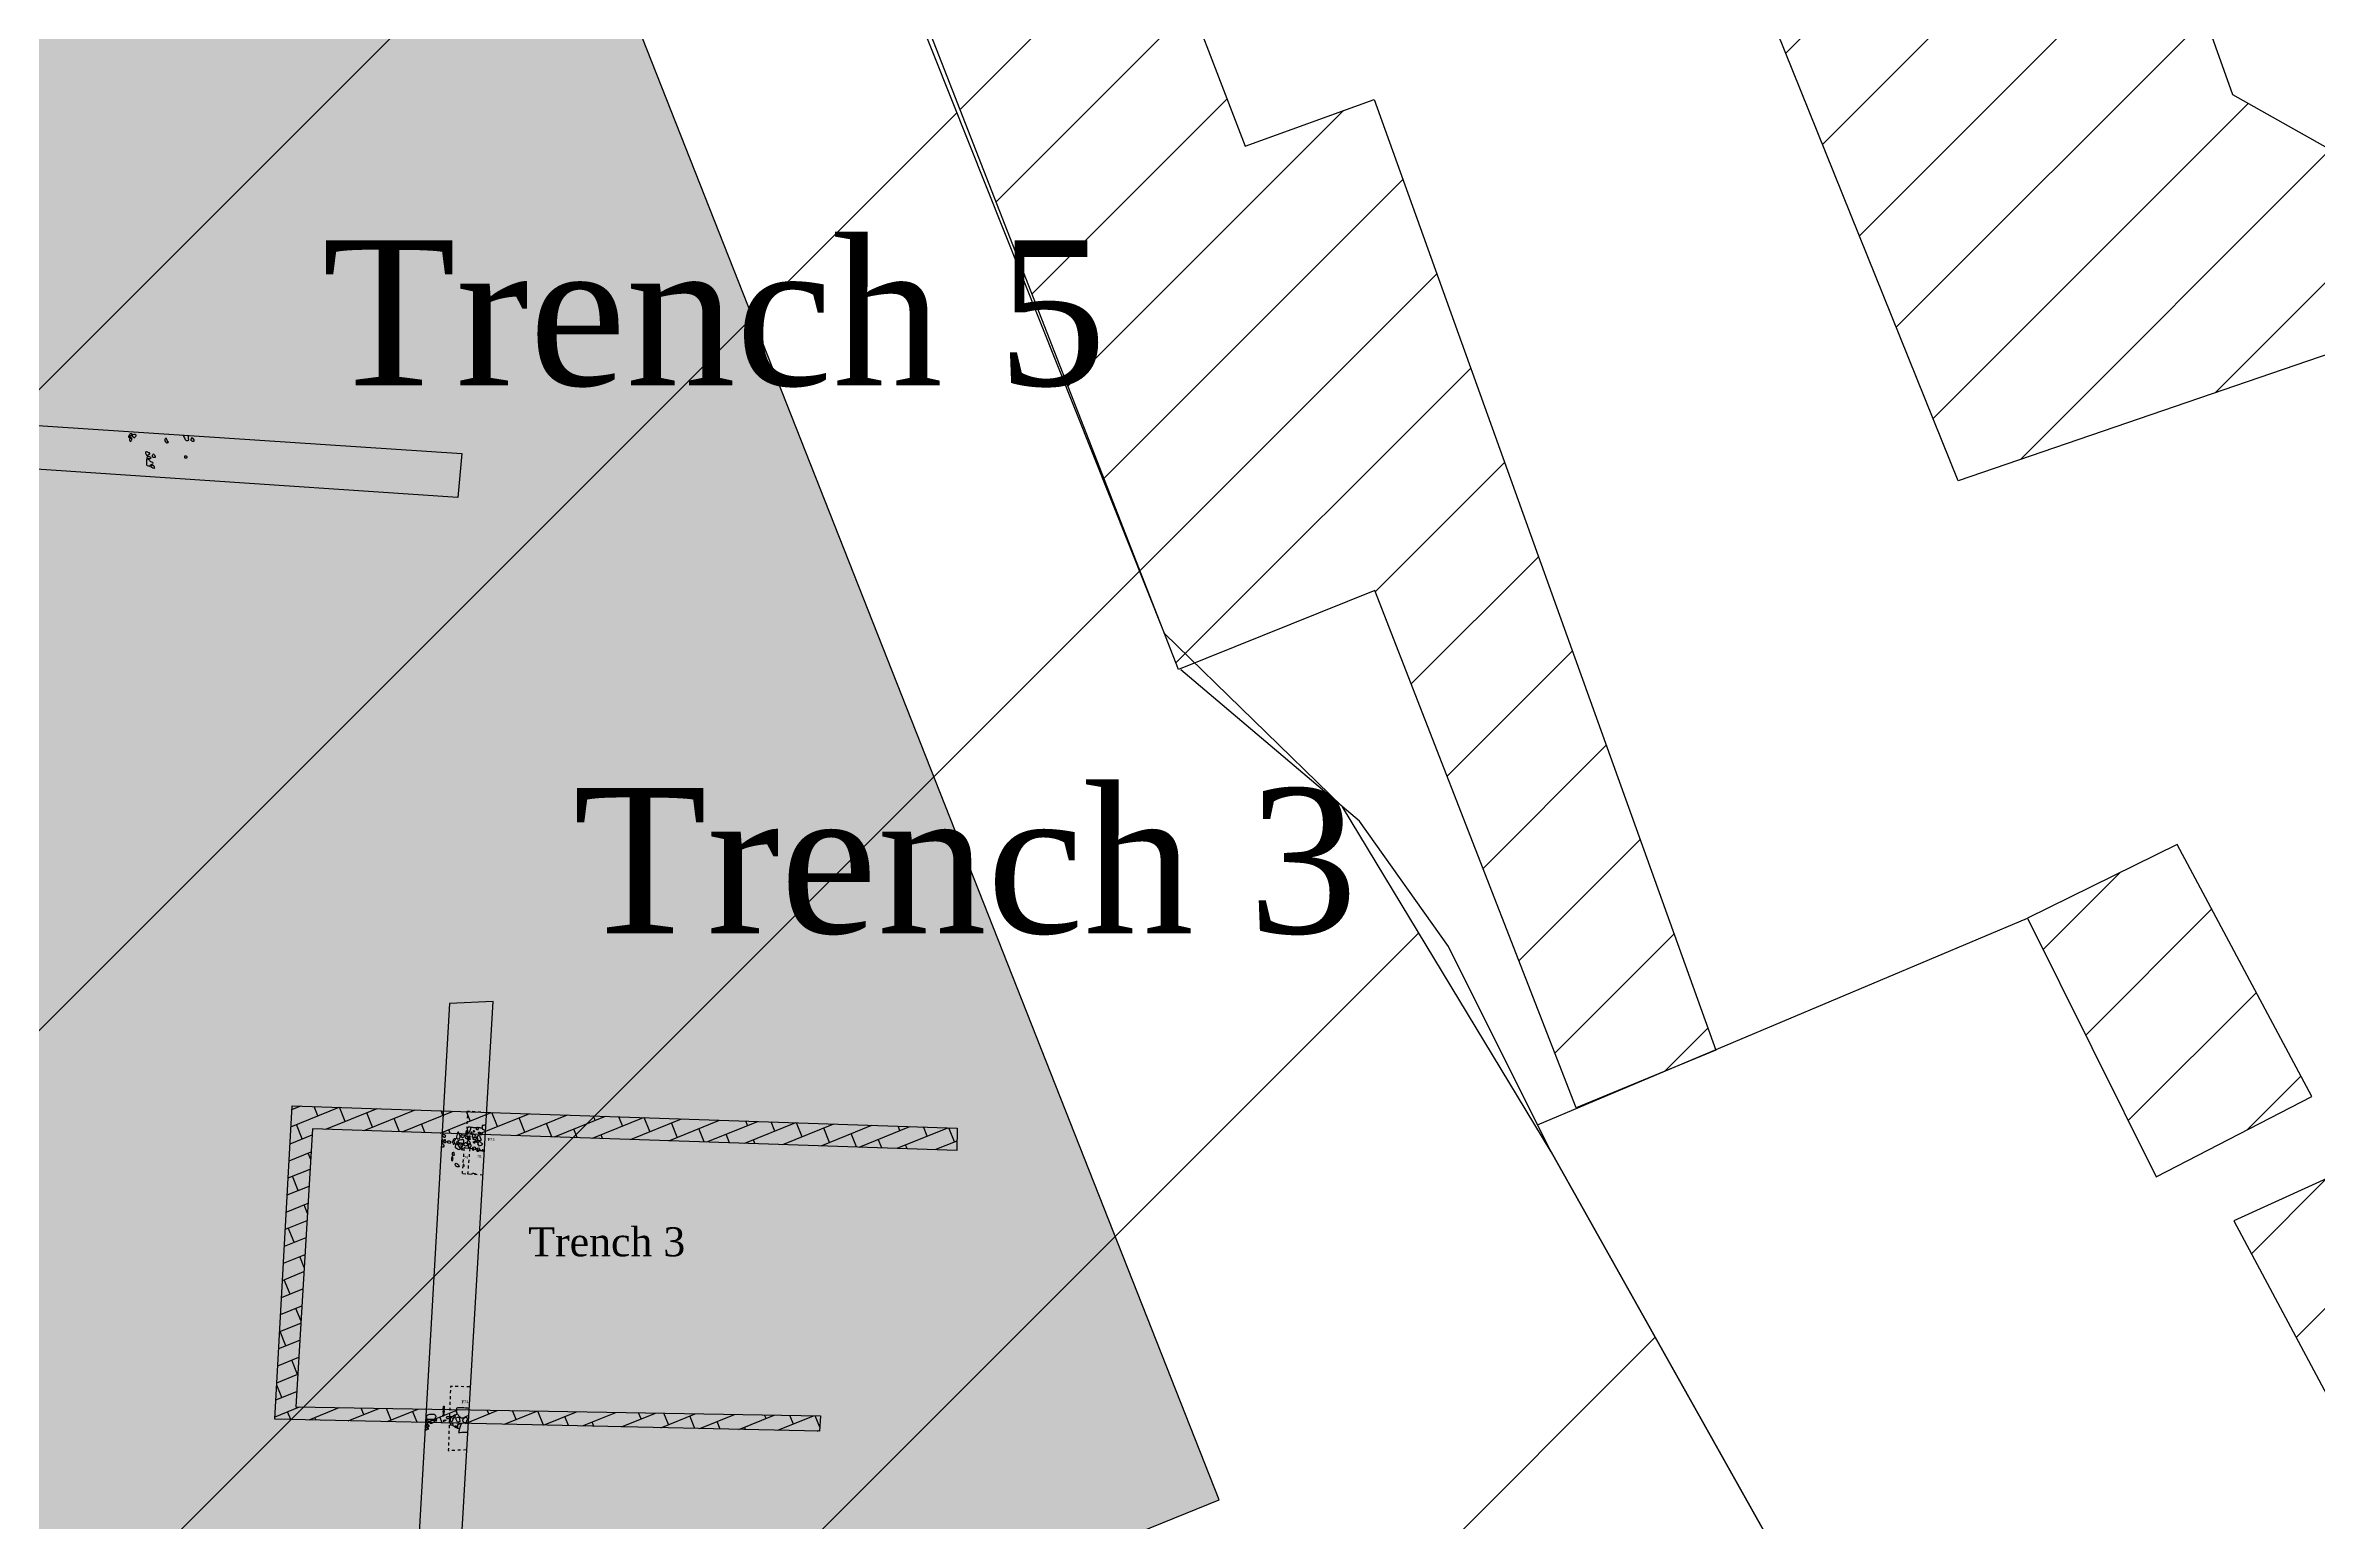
# Model space of a CAD drawing. Header units: feet. Extents: x 442639 to 445151, y 513727 to 516000.
# Drawn here: x 443628 to 443706.3, y 515028.6 to 515079.5 of the extents above; entities that cross this region are included whole.
import ezdxf

# ---------------------------------------------------------------- set-up
doc = ezdxf.new("R2010")
doc.units = ezdxf.units.FT
doc.header["$MEASUREMENT"] = 0
doc.linetypes.add('DASHDOT', pattern=[1, 0.5, -0.25, 0, -0.25])
doc.linetypes.add('DASHED', pattern=[0.75, 0.5, -0.25])
doc.layers.get('0').update_dxf_attribs({"linetype": 'CONTINUOUS'})
for name, color, linetype in [('AI', 14, 'CONTINUOUS'), ('BUILDING', 7, 'CONTINUOUS'), ('FEATURES', 7, 'CONTINUOUS'), ('FIELDBOUNDARY', 82, 'CONTINUOUS'), ('FW_AREA97', 8, 'CONTINUOUS'), ('GEOAREA', 4, 'CONTINUOUS'), ('HEADINGS1', 7, 'CONTINUOUS'), ('TEXT', 7, 'CONTINUOUS'), ('TRENCH', 1, 'CONTINUOUS')]:
    doc.layers.add(name, color=color, linetype=linetype)
doc.styles.get("Standard").update_dxf_attribs({"font": 'times.ttf', "height": 2})

# ---------------------------------------------------------------- blocks, each defined once
blk = doc.blocks.new('*X2')
at = {"color": 0}
for p, q in [((234.446, -37.871), (234.783, -37.871)), ((235.2, -38.405), (235.2, -38.057)), ((233.945, -38.938), (234.769, -38.938)), ((234.196, -38.405), (235.983, -38.405)), ((234.4, -38.938), (234.4, -38.405)), ((235.282, -38.938), (237.182, -38.938)), ((236, -38.938), (236, -38.413)), ((236.8, -39.472), (236.8, -38.938)), ((233.694, -39.472), (234.515, -39.472)), ((234.4, -39.713), (234.4, -39.472)), ((236.482, -39.472), (238.382, -39.472)), ((237.6, -39.969), (237.6, -39.472)), ((239.2, -40.005), (239.2, -39.836)), ((233.192, -40.538), (234.007, -40.538)), ((233.443, -40.005), (234.261, -40.005)), ((233.6, -40.538), (233.6, -40.005)), ((237.682, -40.005), (239.581, -40.005)), ((238.4, -40.324), (238.4, -40.005)), ((238.882, -40.538), (240.78, -40.538)), ((239.2, -40.68), (239.2, -40.538)), ((240, -40.538), (240, -40.191)), ((240.8, -41.072), (240.8, -40.547)), ((232.941, -41.072), (233.753, -41.072)), ((233.6, -41.392), (233.6, -41.072)), ((240.083, -41.072), (241.98, -41.072)), ((241.6, -41.605), (241.6, -41.072)), ((232.44, -42.139), (233.244, -42.139)), ((232.691, -41.605), (233.498, -41.605)), ((232.8, -42.139), (232.8, -41.605)), ((241.283, -41.605), (243.179, -41.605)), ((242.4, -42.102), (242.4, -41.605)), ((242.483, -42.139), (244.379, -42.139)), ((243.2, -42.457), (243.2, -42.139)), ((244, -42.139), (244, -41.97)), ((232.189, -42.672), (232.99, -42.672)), ((232.8, -43.071), (232.8, -42.672)), ((243.684, -42.672), (245.578, -42.672)), ((244, -42.813), (244, -42.672)), ((244.8, -42.672), (244.8, -42.326)), ((245.6, -43.205), (245.6, -42.682)), ((231.687, -43.739), (232.482, -43.739)), ((231.938, -43.205), (232.736, -43.205)), ((232, -43.739), (232, -43.205)), ((244.884, -43.205), (246.778, -43.205)), ((246.084, -43.739), (247.977, -43.739)), ((246.4, -43.739), (246.4, -43.205)), ((247.2, -44.235), (247.2, -43.739)), ((231.436, -44.272), (232.227, -44.272)), ((232, -44.749), (232, -44.272)), ((247.284, -44.272), (249.177, -44.272)), ((248, -44.59), (248, -44.272)), ((248.8, -44.272), (248.8, -44.105)), ((249.6, -44.806), (249.6, -44.46)), ((230.935, -45.339), (231.719, -45.339)), ((231.186, -44.806), (231.973, -44.806)), ((231.2, -45.339), (231.2, -44.806)), ((248.485, -44.806), (250.376, -44.806)), ((248.8, -44.946), (248.8, -44.806)), ((249.685, -45.339), (251.576, -45.339)), ((250.4, -45.339), (250.4, -44.816)), ((251.2, -45.872), (251.2, -45.339)), ((230.684, -45.872), (231.465, -45.872)), ((231.2, -46.406), (231.2, -45.872)), ((250.885, -45.872), (252.775, -45.872)), ((252, -46.368), (252, -45.872)), ((230.182, -46.939), (230.956, -46.939)), ((230.4, -46.939), (230.4, -46.476)), ((230.433, -46.406), (231.21, -46.406)), ((252.085, -46.406), (253.975, -46.406)), ((252.8, -46.723), (252.8, -46.406)), ((253.286, -46.939), (255.174, -46.939)), ((253.6, -46.406), (253.6, -46.239)), ((253.6, -47.079), (253.6, -46.939)), ((254.4, -46.939), (254.4, -46.595)), ((255.2, -47.473), (255.2, -46.951)), ((229.931, -47.473), (230.845, -47.473)), ((230.4, -47.756), (230.4, -47.473)), ((254.486, -47.473), (255.295, -47.473)), ((230.981, -48.006), (232.1, -48.006)), ((231.2, -48.101), (231.2, -48.006)), ((232, -48.006), (232, -47.964)), ((232.218, -48.539), (233.354, -48.539)), ((232.8, -48.539), (232.8, -48.304)), ((233.455, -49.073), (234.609, -49.073)), ((233.6, -49.073), (233.6, -48.644)), ((234.4, -49.48), (234.4, -49.073)), ((234.692, -49.606), (235.864, -49.606)), ((235.2, -49.825), (235.2, -49.606)), ((235.929, -50.14), (237.118, -50.14)), ((236, -50.17), (236, -50.14)), ((236.8, -50.14), (236.8, -50.004)), ((237.167, -50.673), (238.373, -50.673)), ((237.6, -50.673), (237.6, -50.344)), ((238.4, -51.205), (238.4, -50.685)), ((238.404, -51.206), (239.627, -51.206)), ((239.2, -51.55), (239.2, -51.206)), ((240.8, -51.74), (240.8, -51.705)), ((239.641, -51.74), (240.882, -51.74)), ((240, -51.895), (240, -51.74)), ((240.878, -52.273), (242.136, -52.273)), ((241.6, -52.273), (241.6, -52.045)), ((242.4, -52.807), (242.4, -52.385)), ((242.115, -52.807), (243.391, -52.807)), ((243.2, -53.274), (243.2, -52.807)), ((243.352, -53.34), (244.645, -53.34)), ((244, -53.619), (244, -53.34)), ((244.59, -53.873), (245.9, -53.873)), ((244.8, -53.964), (244.8, -53.873)), ((245.6, -53.873), (245.6, -53.746)), ((245.827, -54.407), (247.154, -54.407)), ((246.4, -54.407), (246.4, -54.086)), ((247.2, -54.851), (247.2, -54.426)), ((247.064, -54.94), (247.155, -54.94))]:
    blk.add_line(p, q, dxfattribs=at)

msp = doc.modelspace()

# ---------------------------------------------------------------- hatches: boundary and pattern name
at = {"layer": 'BUILDING'}
h = msp.add_hatch(dxfattribs=at)
h.set_pattern_fill('ANSI31', color=256, scale=25, style=0)
h.paths.add_polyline_path([(443640.965, 515119.316), (443647.878, 515107.995), (443652.186, 515110.662), (443648.235, 515116.974), (443645.042, 515122.046)])
h.paths.add_polyline_path([(443717.398, 515071.123), (443724.902, 515074.068), (443716.203, 515096.944), (443712.047, 515095.163), (443712.848, 515092.907), (443715.788, 515084.605), (443715.775, 515082.61), (443714.972, 515081.816), (443716.639, 515077.215), (443715.535, 515076.324)])
h.paths.add_polyline_path([(443693.903, 515064.488), (443710.506, 515070.169), (443708.938, 515074.67), (443703.37, 515077.799), (443702.193, 515081.1), (443704.897, 515082.48), (443702.262, 515091.778), (443720.17, 515098.748), (443714.575, 515113.255), (443672.869, 515099.052), (443678.66, 515083.946), (443685.357, 515085.699)])
h.paths.add_polyline_path([(443706.224, 515118.593), (443704.167, 515124.199), (443670.256, 515111.743), (443672.47, 515106.508)])
h.paths.add_polyline_path([(443732.13, 515127.413), (443734.179, 515120.114), (443761.273, 515127.824), (443759.025, 515135.124)])
h.paths.add_polyline_path([(443696.301, 515049.403), (443700.735, 515040.493), (443706.094, 515043.253), (443701.456, 515051.95)])
h.paths.add_polyline_path([(443703.412, 515038.977), (443708.054, 515030.274), (443708.646, 515029.165), (443717.455, 515033.4), (443714.8, 515039.604), (443709.573, 515036.586), (443707.523, 515040.848)])
h.paths.add_polyline_path([(443683.703, 515044.095), (443685.546, 515044.872), (443673.777, 515077.63), (443669.328, 515076.022), (443663.882, 515090.187), (443660.031, 515089.055), (443658.69, 515092.537), (443654.18, 515090.945), (443654.155, 515090.989), (443667.027, 515057.978), (443673.796, 515060.707), (443680.738, 515042.87)])
at = {"layer": 'FW_AREA97', "ltscale": 100}
h = msp.add_hatch(dxfattribs=at)
h.set_pattern_fill('ANSI31', color=8, scale=125, style=0)
h.paths.add_polyline_path([(443587.976, 515216.422), (443587.008, 515217.521), (443572.596, 515207.835), (443554.939, 515197.486), (443537.909, 515187.539), (443512.937, 515172.36), (443493.964, 515160.977), (443460.41, 515139.802), (443431.975, 515122.345), (443414.896, 515111.466), (443405.384, 515106.045), (443399.1, 515103.478), (443393.603, 515101.232), (443388.405, 515100.389), (443382.732, 515099.191), (443382.074, 515096.91), (443382.397, 515095.15), (443383.543, 515088.919), (443383.564, 515083.883), (443382.192, 515078.123), (443381.034, 515073.431), (443384.221, 515057.626), (443318.708, 515029.564), (443254.002, 515002.669), (443234.433, 514993.639), (443208.082, 514982), (443180.76, 514970.831), (443151.714, 514959.132), (443125.983, 514948.738), (443135.654, 514903.446), (443139.613, 514884.672), (443178.623, 514701.908), (443209.061, 514703.713), (443226.823, 514704.523), (443230.584, 514708.161), (443242.217, 514710.213), (443252.61, 514710.952), (443261.806, 514711.15), (443272.893, 514709.467), (443279.945, 514710.574), (443284.828, 514712.057), (443293.882, 514712.385), (443306.489, 514711.397), (443312.899, 514711.584), (443321.46, 514712.019), (443331.486, 514712.646), (443343.241, 514714.157), (443419.665, 514722.594), (443437.929, 514724.52), (443451.344, 514726.381), (443463.086, 514728.088), (443474.139, 514729.712), (443483.152, 514730.814), (443493.31, 514731.457), (443499.823, 514717.34), (443505.96, 514717.727), (443516.897, 514718.8), (443528.375, 514721.107), (443537.759, 514722.358), (443555.617, 514723.33), (443565.188, 514722.572), (443571.898, 514721.985), (443575.656, 514722.203), (443577.304, 514722.298), (443621.209, 514712.311), (443656.081, 514706.29), (443682.603, 514701.884), (443707.118, 514697.606), (443718.23, 514696.192), (443714.653, 514598.287), (443713.04, 514556.317), (443712.419, 514504.673), (443712.312, 514456.317), (443712.227, 514418.293), (443716.388, 514403.701), (443727.177, 514401.071), (443733.588, 514379.739), (443741.521, 514358.019), (443744.908, 514351.825), (443767.696, 514356.857), (443784.606, 514360.77), (443804.504, 514365.451), (443826.874, 514370.795), (443845.143, 514375.041), (443861.878, 514378.9), (443915.081, 514200), (443906.52, 514038.617), (443920.995, 514037.304), (443931.512, 514036.691), (443947.55, 514036.813), (443967.072, 514036.932), (443981.751, 514037.935), (444001.138, 514037.546), (444024.018, 514034.044), (444038.941, 514033.828), (444056.89, 514033.622), (444074.802, 514033.059), (444089.091, 514031.854), (444101.609, 514031.789), (444113.954, 514032.79), (444123.013, 514034.107), (444123.494, 514029.367), (444179.611, 514028.124), (444375.796, 514023.777), (444377.951, 514033.209), (444378.25, 514062.755), (444378.087, 514070.071), (444377.953, 514077.668), (444378.361, 514088.652), (444378.861, 514096.498), (444379.901, 514103.877), (444382.107, 514122.088), (444382.784, 514132.456), (444385.055, 514147.012), (444387.527, 514164.561), (444389.714, 514186.923), (444391.965, 514209.43), (444393.185, 514220.453), (444393.626, 514228.981), (444395.344, 514261.938), (444396.717, 514283.83), (444397.381, 514301.942), (444396.774, 514312.786), (444397.089, 514320.184), (444397.475, 514332.254), (444395.478, 514362.221), (444394.144, 514387.128), (444391.229, 514408.389), (444396.915, 514413.69), (444401.219, 514435.021), (444402.766, 514457.906), (444405.466, 514495.243), (444410.112, 514529.546), (444417.166, 514561.61), (444433.174, 514600.373), (444445.84, 514629.849), (444455.106, 514659.044), (444464.293, 514692.274), (444472.216, 514718.602), (444475.441, 514733.881), (444488.391, 514761.65), (444498.755, 514784.171), (444527.77, 514804.406), (444584.336, 514844.969), (444588.423, 514851.988), (444592.663, 514859.269), (444594.769, 514862.503), (444596.977, 514866.392), (444598.721, 514870.607), (444611.206, 514897.781), (444621.234, 514922.335), (444629.071, 514942.418), (444635.483, 514956.791), (444636.385, 514966.775), (444638.564, 514973.326), (444644.322, 514984.918), (444649.1, 514996.077), (444581.108, 515024.078), (444596.393, 515068.324), (444336.753, 515100), (444319.507, 515100.56), (444303.713, 515101.475), (444281.566, 515103.673), (444245.735, 515107.228), (444205.939, 515110.682), (444194.374, 515112.263), (444162.318, 515117.023), (444139.128, 515119.15), (444119.952, 515119.969), (444093.765, 515121.632), (444085.455, 515122.109), (444057.939, 515138.013), (444004.897, 515142.766), (444002.009, 515131.644), (444000, 515122.425), (443999.067, 515110.465), (443998.885, 515097.84), (443997.843, 515086.907), (443992.669, 515065.269), (443985.83, 515030.168), (443974.504, 514977.22), (443969.906, 514974.092), (443965.16, 514973.735), (443962.387, 514975.357), (443950.053, 514978.687), (443943.973, 514976.446), (443795.152, 514953.041), (443786.899, 514952.359), (443728.658, 514937.257), (443713.615, 514985.752), (443699.924, 514992.359), (443696.242, 515002.999), (443692.278, 515017.761), (443687.475, 515027.814), (443679.879, 515041.356), (443672.688, 515053.239), (443666.544, 515059.216), (443649.375, 515102.318), (443639.181, 515121.193), (443626.884, 515153.736), (443593.807, 515207.041)])
at = {"layer": 'GEOAREA', "ltscale": 100}
h = msp.add_hatch(color=256, dxfattribs=at)
h.paths.add_polyline_path([(443360, 514713.431), (443420, 514713.431), (443420, 514513.431), (443360, 514513.431)])
h.paths.add_polyline_path([(443161.3, 514956.171), (443259.237, 514712.967), (443265.024, 514715.528), (443265.355, 514714.687), (443282.203, 514714.855), (443293.914, 514714.206), (443300.25, 514713.294), (443301.92, 514714.039), (443221.12, 514915.562), (443333.235, 514960.739), (443427.48, 514725.701), (443429.235, 514726.393), (443429.597, 514725.694), (443440.808, 514730.091), (443442.157, 514728.53), (443447.236, 514730.424), (443448.237, 514728.596), (443453.829, 514728.858), (443486.116, 514741.69), (443389.252, 514983.375), (443400.106, 514987.696), (443388.716, 515022.127), (443384.684, 515039.803), (443386.193, 515044.842), (443385.554, 515046.683)])
h.paths.add_polyline_path([(443475.554, 514974.961), (443494.039, 514982.203), (443528.273, 514895.272), (443598.675, 514934.877), (443568.374, 515011.261), (443605.436, 515025.952), (443633.219, 514955.519), (443668.453, 514975.098), (443649.945, 515021.852), (443668.436, 515029.354), (443616.214, 515161.697), (443614.21, 515161.114), (443596.593, 515194.878), (443509.505, 515160.604), (443523.975, 515123.285), (443505.549, 515116.001), (443512.86, 515097.393), (443383.099, 515046.255), (443405.13, 514990.403), (443460.79, 515012.209)])
h.paths.add_polyline_path([(443790.652, 515270.828), (443603.972, 515197.597), (443614.29, 515171.164), (443628.267, 515143.04), (443775.083, 515200.378), (443868.78, 514960.66), (443876.506, 514963.635), (443877.714, 514961.959), (443906.757, 514973.289)])
h.paths.add_polyline_path([(443689.638, 514984.394), (443668.531, 514973.806), (443650.779, 514962.249), (443637.27, 514954.507), (443740.908, 514697.977), (443746.029, 514696.624), (443750.91, 514696.614), (443761.746, 514694.836), (443779.888, 514693.638), (443790.716, 514690.545), (443806.2, 514690.188), (443808.447, 514691.115)])
h.paths.add_polyline_path([(443584.518, 514924.294), (443566.738, 514914.939), (443551.462, 514904.702), (443532.463, 514893.523), (443602.452, 514721.254), (443620.617, 514717.014), (443626.38, 514714.975), (443645.648, 514712.103), (443666.275, 514707.459), (443671.591, 514709.515)])
at = {"layer": 'TRENCH', "ltscale": 100}
h = msp.add_hatch(color=256, dxfattribs=at)
h.paths.add_polyline_path([(443444.348, 515139.572), (443443.373, 515141.012), (443407.547, 515121.493), (443408.202, 515120.085)])
h.paths.add_polyline_path([(443483.252, 515162), (443484.901, 515162.649), (443466.734, 515198.214), (443465.416, 515197.545)])
h.paths.add_polyline_path([(443517.75, 515184.372), (443518.62, 515182.716), (443550.313, 515203.13), (443548.717, 515204.451)])
h.paths.add_polyline_path([(443679.504, 515139.262), (443681.179, 515139.75), (443643.747, 515232.77), (443642.153, 515232.133)], flags=17)
h.paths.add_polyline_path([(443560.104, 515195.095), (443558.689, 515195.42), (443539.705, 515085.728), (443541.124, 515085.449)])
h.paths.add_polyline_path([(443441.823, 515053.496), (443442.367, 515054.811), (443429.876, 515059.598), (443429.55, 515058.144)])
h.paths.add_polyline_path([(443454.402, 515012.917), (443453.081, 515013.418), (443457.193, 515024.46), (443458.551, 515023.946)])
h.paths.add_polyline_path([(443526.59, 515085.07), (443525.15, 515084.894), (443540.607, 514936.243), (443542.135, 514936.489)])
h.paths.add_polyline_path([(443457.832, 514965.49), (443457.319, 514966.917), (443420.536, 514952.894), (443421.036, 514951.477)])
h.paths.add_polyline_path([(443586.695, 515064.09), (443587.928, 515064.659), (443598.832, 515036.686), (443597.516, 515036.256)])
h.paths.add_polyline_path([(443642.329, 515065.428), (443642.185, 515063.906), (443602.508, 515066.574), (443602.619, 515068.047)], flags=17)
h.paths.add_polyline_path([(443629.648, 515090.047), (443628.268, 515090.169), (443629.104, 515100.325), (443630.546, 515100.227)], flags=17)
h.paths.add_polyline_path([(443641.901, 515046.461), (443640.78, 515027.021), (443642.257, 515026.956), (443643.407, 515046.529)], flags=17)
h.paths.add_polyline_path([(443613.368, 514921.596), (443614.818, 514922.262), (443652.746, 514829.498), (443651.105, 514829.188)])
h.paths.add_polyline_path([(443748.705, 514887.436), (443747.537, 514886.424), (443800.31, 514826.507), (443801.532, 514827.653)])
h.paths.add_polyline_path([(443778.329, 515074.969), (443776.546, 515074.414), (443773.702, 515090.476), (443775.699, 515091.08)], flags=17)
h.paths.add_polyline_path([(443871.281, 515019.199), (443870.522, 515017.464), (443849.048, 515029.417), (443850.465, 515031.68)], flags=17)
h.paths.add_polyline_path([(443847.133, 515072.648), (443845.192, 515072.037), (443842.709, 515082.193), (443845.17, 515082.528)], flags=17)
h.paths.add_polyline_path([(444045.314, 514982.301), (444049.127, 514979.066), (444045.892, 514975.254), (444042.079, 514978.488)])
h.paths.add_polyline_path([(444115.961, 514979.57), (444120.01, 514982.504), (444122.944, 514978.455), (444118.895, 514975.521)])
h.paths.add_polyline_path([(444190.813, 514982.443), (444195.114, 514984.993), (444197.664, 514980.692), (444193.363, 514978.142)])
h.paths.add_polyline_path([(444048.71, 515084.197), (444052.382, 515087.59), (444055.775, 515083.918), (444052.103, 515080.525)])
h.paths.add_polyline_path([(444124.079, 515073.634), (444128.312, 515076.296), (444130.974, 515072.064), (444126.742, 515069.401)])
h.paths.add_polyline_path([(444049.717, 515169.782), (444054.693, 515170.271), (444055.183, 515165.295), (444050.207, 515164.806)])
h.paths.add_polyline_path([(444115.388, 515183.688), (444119.415, 515186.651), (444122.379, 515182.624), (444118.352, 515179.661)])
h.paths.add_polyline_path([(444185.165, 515149.894), (444188.835, 515153.29), (444192.231, 515149.62), (444188.561, 515146.224)])
edge = h.paths.add_edge_path()
edge.add_line((443661.107, 515245.617), (443660.644, 515247.337))
edge.add_line((443660.644, 515247.337), (443648.085, 515241.695))
edge.add_line((443648.085, 515241.695), (443637.362, 515236.494))
edge.add_line((443637.362, 515236.494), (443624.812, 515229.893))
edge.add_line((443624.812, 515229.893), (443612.498, 515223.264))
edge.add_line((443612.498, 515223.264), (443598.3, 515215.38))
edge.add_line((443598.3, 515215.38), (443599.54, 515213.854))
edge.add_line((443599.54, 515213.854), (443610.28, 515220.162))
edge.add_line((443610.28, 515220.162), (443621.443, 515226.208))
edge.add_line((443621.443, 515226.208), (443632.096, 515231.881))
edge.add_line((443632.096, 515231.881), (443644.21, 515237.875))
edge.add_line((443644.21, 515237.875), (443661.107, 515245.617))
edge.add_line((443876.086, 514893.121), (443976.086, 514893.121))

# ---------------------------------------------------------------- linework, layer by layer
at = {"layer": 'AI', "color": 17}
msp.add_lwpolyline([(443578.688, 515126.035, 0.000001), (443578.899, 515127.366, 0.000001), (443579.049, 515128.318, 0.000039)], format="xyb", dxfattribs=at)
at = {"layer": 'AI', "color": 7}
msp.add_lwpolyline([(443654.65, 515031.718), (443635.881, 515032.137), (443636.474, 515042.942), (443659.399, 515042.169), (443659.391, 515041.402), (443637.179, 515042.145), (443636.603, 515032.557), (443654.692, 515032.244)], close=True, dxfattribs=at)
at = {"layer": 'BUILDING'}
for points in [[(443693.903, 515064.488), (443685.357, 515085.699), (443678.66, 515083.946), (443672.869, 515099.052), (443714.575, 515113.255), (443720.17, 515098.748), (443702.262, 515091.778), (443704.897, 515082.48), (443702.193, 515081.1), (443703.37, 515077.799), (443708.938, 515074.67), (443710.506, 515070.169)], [(443654.18, 515090.945), (443658.69, 515092.537), (443660.031, 515089.055), (443663.882, 515090.187), (443669.328, 515076.022), (443673.777, 515077.63), (443685.551, 515044.859), (443680.738, 515042.87), (443673.796, 515060.707), (443667.027, 515057.978), (443654.155, 515090.989)], [(443696.301, 515049.403), (443700.735, 515040.493), (443706.094, 515043.253), (443701.456, 515051.95)], [(443703.412, 515038.977), (443708.646, 515029.165), (443717.455, 515033.4), (443714.8, 515039.604), (443709.573, 515036.586), (443707.523, 515040.848)]]:
    msp.add_lwpolyline(points, close=True, dxfattribs=at)
at = {"layer": 'FEATURES'}
for points in [[(443630.849, 515066.048), (443630.84, 515066.03), (443630.835, 515066.013), (443630.836, 515065.993), (443630.851, 515065.985), (443630.872, 515065.982), (443630.885, 515065.967), (443630.896, 515065.963), (443630.905, 515065.967), (443630.906, 515065.982), (443630.899, 515065.991), (443630.885, 515066.01), (443630.871, 515066.029), (443630.864, 515066.04)], [(443630.945, 515065.976), (443630.916, 515065.945), (443630.894, 515065.938), (443630.874, 515065.927), (443630.867, 515065.919), (443630.872, 515065.889), (443630.881, 515065.866), (443630.891, 515065.852), (443630.9, 515065.845), (443630.921, 515065.852), (443630.931, 515065.867), (443630.94, 515065.881), (443630.947, 515065.9), (443630.945, 515065.924), (443630.948, 515065.937), (443630.948, 515065.948)], [(443630.902, 515066.015), (443630.888, 515066.027), (443630.876, 515066.047), (443630.872, 515066.059), (443630.882, 515066.08), (443630.895, 515066.102), (443630.907, 515066.112), (443630.921, 515066.12), (443630.935, 515066.114), (443630.951, 515066.107), (443630.954, 515066.095), (443630.951, 515066.083), (443630.938, 515066.06), (443630.932, 515066.056), (443630.912, 515066.032)], [(443631.026, 515065.958), (443631.018, 515065.972), (443630.993, 515065.995), (443630.971, 515066.017), (443630.966, 515066.047), (443630.977, 515066.065), (443630.999, 515066.081), (443631.024, 515066.091), (443631.053, 515066.093), (443631.076, 515066.081), (443631.085, 515066.067), (443631.09, 515066.06), (443631.091, 515066.047), (443631.086, 515066.027), (443631.076, 515066.012), (443631.069, 515065.998), (443631.056, 515065.981)], [(443631.428, 515065.482), (443631.421, 515065.457), (443631.421, 515065.437), (443631.433, 515065.412), (443631.445, 515065.389), (443631.459, 515065.374), (443631.473, 515065.362), (443631.477, 515065.358), (443631.564, 515065.41), (443631.569, 515065.429), (443631.552, 515065.446), (443631.528, 515065.454), (443631.495, 515065.473), (443631.458, 515065.478)], [(443631.687, 515065.4), (443631.671, 515065.384), (443631.654, 515065.362), (443631.651, 515065.355), (443631.654, 515065.325), (443631.664, 515065.316), (443631.685, 515065.299), (443631.699, 515065.299), (443631.744, 515065.296), (443631.761, 515065.304), (443631.763, 515065.314), (443631.755, 515065.341), (443631.739, 515065.359), (443631.72, 515065.379), (443631.718, 515065.386)], [(443632.135, 515065.955), (443632.113, 515065.942), (443632.103, 515065.931), (443632.091, 515065.904), (443632.086, 515065.882), (443632.088, 515065.861), (443632.104, 515065.833), (443632.119, 515065.812), (443632.142, 515065.797), (443632.162, 515065.794), (443632.182, 515065.8), (443632.2, 515065.805), (443632.208, 515065.814), (443632.189, 515065.845), (443632.172, 515065.871), (443632.152, 515065.906)], [(443633, 515065.967), (443633, 515065.956), (443632.995, 515065.944), (443632.99, 515065.915), (443632.988, 515065.909), (443632.987, 515065.889), (443632.997, 515065.874), (443633.018, 515065.864), (443633.038, 515065.853), (443633.061, 515065.848), (443633.08, 515065.849), (443633.101, 515065.858), (443633.102, 515065.879), (443633.096, 515065.897), (443633.088, 515065.912), (443633.065, 515065.945), (443633.047, 515065.952), (443633.029, 515065.959)], [(443631.451, 515065.232), (443631.452, 515065.201), (443631.457, 515065.18), (443631.459, 515065.151), (443631.457, 515065.124), (443631.456, 515065.112), (443631.452, 515065.078), (443631.449, 515065.034), (443631.452, 515065.032), (443631.476, 515065.018), (443631.522, 515065.001), (443631.542, 515064.991), (443631.557, 515064.988), (443631.58, 515065.01), (443631.595, 515065.03), (443631.631, 515065.051), (443631.654, 515065.058), (443631.674, 515065.069), (443631.685, 515065.096), (443631.667, 515065.119), (443631.638, 515065.127), (443631.605, 515065.144), (443631.584, 515065.161), (443631.562, 515065.185), (443631.543, 515065.203), (443631.518, 515065.218), (443631.494, 515065.226)], [(443631.478, 515065.32), (443631.479, 515065.305), (443631.479, 515065.305), (443631.471, 515065.28), (443631.47, 515065.258), (443631.478, 515065.25), (443631.504, 515065.254), (443631.537, 515065.259), (443631.56, 515065.255), (443631.582, 515065.255), (443631.606, 515065.262), (443631.614, 515065.273), (443631.602, 515065.289), (443631.586, 515065.296), (443631.561, 515065.308), (443631.529, 515065.314), (443631.514, 515065.318)], [(443631.71, 515064.91), (443631.669, 515064.924), (443631.641, 515064.94), (443631.612, 515064.958), (443631.609, 515064.971), (443631.623, 515065.001), (443631.645, 515065.017), (443631.671, 515065.024), (443631.692, 515065.013), (443631.708, 515064.991), (443631.713, 515064.975), (443631.719, 515064.956), (443631.724, 515064.94), (443631.726, 515064.925)], [(443632.763, 515065.331), (443632.769, 515065.3), (443632.769, 515065.283), (443632.773, 515065.279), (443632.818, 515065.271), (443632.834, 515065.271), (443632.849, 515065.279), (443632.855, 515065.304), (443632.854, 515065.311), (443632.845, 515065.323), (443632.829, 515065.331), (443632.811, 515065.331), (443632.794, 515065.33)], [(443641.654, 515041.905), (443641.671, 515041.896), (443641.677, 515041.876), (443641.691, 515041.863), (443641.705, 515041.855), (443641.753, 515041.861), (443641.765, 515041.876), (443641.763, 515041.896), (443641.758, 515041.914), (443641.749, 515041.921), (443641.724, 515041.935), (443641.695, 515041.943), (443641.674, 515041.932), (443641.662, 515041.918), (443641.661, 515041.917)], [(443642.212, 515042.024), (443642.196, 515042.028), (443642.176, 515042.012), (443642.164, 515041.955), (443642.149, 515041.914), (443642.145, 515041.865), (443642.144, 515041.839), (443642.15, 515041.813), (443642.158, 515041.803), (443642.184, 515041.8), (443642.202, 515041.801), (443642.237, 515041.808), (443642.245, 515041.811), (443642.265, 515041.866), (443642.267, 515041.892), (443642.27, 515041.913), (443642.246, 515041.951), (443642.24, 515041.964)], [(443642.28, 515041.911), (443642.312, 515041.936), (443642.34, 515041.934), (443642.415, 515041.926), (443642.432, 515041.923), (443642.438, 515041.919), (443642.435, 515041.904), (443642.429, 515041.9), (443642.415, 515041.887), (443642.409, 515041.876), (443642.399, 515041.86), (443642.346, 515041.835), (443642.301, 515041.865), (443642.29, 515041.886)], [(443642.483, 515042.083), (443642.475, 515042.057), (443642.466, 515042.023), (443642.462, 515041.954), (443642.464, 515041.948), (443642.472, 515041.94), (443642.511, 515041.944), (443642.511, 515041.953), (443642.519, 515041.984), (443642.509, 515042.029), (443642.506, 515042.058)], [(443642.536, 515041.902), (443642.515, 515041.87), (443642.515, 515041.839), (443642.512, 515041.814), (443642.493, 515041.794), (443642.484, 515041.797), (443642.466, 515041.81), (443642.468, 515041.857), (443642.474, 515041.89), (443642.474, 515041.895)], [(443642.561, 515042.211), (443642.541, 515042.188), (443642.514, 515042.164), (443642.521, 515042.049), (443642.527, 515042.024), (443642.557, 515042.017), (443642.602, 515042.057), (443642.615, 515042.083), (443642.63, 515042.138), (443642.629, 515042.172), (443642.623, 515042.185), (443642.61, 515042.194), (443642.607, 515042.197)], [(443642.61, 515041.888), (443642.589, 515041.895), (443642.577, 515041.896), (443642.561, 515041.878), (443642.556, 515041.844), (443642.57, 515041.834), (443642.58, 515041.829), (443642.608, 515041.848)], [(443642.656, 515042.036), (443642.649, 515042.017), (443642.634, 515042.004), (443642.622, 515041.982), (443642.633, 515041.964), (443642.645, 515041.958), (443642.656, 515041.959), (443642.662, 515041.963), (443642.679, 515041.977), (443642.681, 515041.985), (443642.681, 515042.008), (443642.679, 515042.015)], [(443642.788, 515041.93), (443642.771, 515041.943), (443642.755, 515041.953), (443642.736, 515041.961), (443642.725, 515041.961), (443642.693, 515041.932), (443642.678, 515041.895), (443642.677, 515041.873), (443642.694, 515041.861), (443642.731, 515041.852), (443642.744, 515041.853), (443642.767, 515041.864), (443642.779, 515041.872), (443642.799, 515041.889)], [(443642.832, 515041.834), (443642.804, 515041.865), (443642.779, 515041.849), (443642.744, 515041.833), (443642.711, 515041.819), (443642.701, 515041.812), (443642.698, 515041.799), (443642.713, 515041.793), (443642.739, 515041.786), (443642.76, 515041.781), (443642.772, 515041.78), (443642.803, 515041.778), (443642.814, 515041.783), (443642.819, 515041.793), (443642.833, 515041.817)], [(443642.736, 515042.089), (443642.751, 515042.084), (443642.759, 515042.058), (443642.753, 515042.025), (443642.748, 515042.024), (443642.734, 515042.026), (443642.717, 515042.048), (443642.723, 515042.064), (443642.725, 515042.072)], [(443642.85, 515042.194), (443642.873, 515042.204), (443642.885, 515042.199), (443642.885, 515042.137), (443642.881, 515042.116), (443642.864, 515042.094), (443642.828, 515042.117), (443642.832, 515042.151)], [(443642.991, 515041.755), (443642.947, 515041.732), (443642.898, 515041.731), (443642.88, 515041.762), (443642.877, 515041.773), (443642.874, 515041.798), (443642.865, 515041.858), (443642.867, 515041.881), (443642.869, 515041.899), (443642.873, 515041.902), (443642.889, 515041.911), (443642.911, 515041.916), (443642.922, 515041.912), (443642.931, 515041.905), (443642.941, 515041.882), (443642.966, 515041.815), (443642.974, 515041.8), (443642.978, 515041.784)], [(443642.901, 515042.028), (443642.93, 515042.024), (443642.97, 515042.014), (443643.009, 515042), (443643.027, 515041.977), (443643.017, 515041.938), (443642.997, 515041.936), (443642.965, 515041.94), (443642.946, 515041.945), (443642.919, 515041.959), (443642.905, 515041.979), (443642.902, 515042.002)], [(443641.738, 515041.769), (443641.714, 515041.749), (443641.705, 515041.716), (443641.699, 515041.7), (443641.69, 515041.68), (443641.701, 515041.676), (443641.722, 515041.676), (443641.762, 515041.678), (443641.769, 515041.682), (443641.782, 515041.704), (443641.764, 515041.727), (443641.759, 515041.737), (443641.757, 515041.763)], [(443641.848, 515041.735), (443641.883, 515041.734), (443641.914, 515041.723), (443641.93, 515041.703), (443641.931, 515041.662), (443641.918, 515041.643), (443641.879, 515041.648), (443641.846, 515041.656), (443641.83, 515041.668), (443641.826, 515041.676), (443641.827, 515041.704), (443641.839, 515041.728)], [(443641.986, 515041.037), (443642.016, 515041.053), (443642.019, 515041.07), (443642.02, 515041.1), (443642.017, 515041.122), (443642.013, 515041.156), (443642.007, 515041.173), (443641.996, 515041.187), (443641.983, 515041.171), (443641.976, 515041.154), (443641.968, 515041.118), (443641.968, 515041.091), (443641.968, 515041.06)], [(443642.066, 515041.24), (443642.064, 515041.266), (443642.06, 515041.292), (443642.057, 515041.311), (443642.051, 515041.327), (443642.024, 515041.324), (443642.002, 515041.317), (443641.988, 515041.311), (443641.986, 515041.243), (443642.013, 515041.228), (443642.024, 515041.227), (443642.039, 515041.231), (443642.052, 515041.246)], [(443642.065, 515041.711), (443642.059, 515041.713), (443642.002, 515041.715), (443641.987, 515041.699), (443642.01, 515041.664), (443642.027, 515041.614), (443642.037, 515041.612), (443642.081, 515041.651), (443642.083, 515041.665)], [(443642.109, 515041.809), (443642.093, 515041.765), (443642.058, 515041.734), (443642.049, 515041.736), (443642.041, 515041.763), (443642.061, 515041.807), (443642.068, 515041.814), (443642.083, 515041.814), (443642.097, 515041.813)], [(443642.122, 515041.624), (443642.102, 515041.589), (443642.095, 515041.538), (443642.094, 515041.515), (443642.136, 515041.48), (443642.172, 515041.458), (443642.191, 515041.446), (443642.24, 515041.431), (443642.246, 515041.439), (443642.263, 515041.458), (443642.266, 515041.474), (443642.26, 515041.504), (443642.218, 515041.558), (443642.166, 515041.606)], [(443642.149, 515041.7), (443642.141, 515041.668), (443642.149, 515041.656), (443642.212, 515041.61), (443642.226, 515041.602), (443642.231, 515041.605), (443642.243, 515041.637), (443642.224, 515041.659), (443642.207, 515041.67)], [(443642.226, 515041.741), (443642.238, 515041.756), (443642.256, 515041.767), (443642.256, 515041.767), (443642.297, 515041.776), (443642.323, 515041.778), (443642.351, 515041.782), (443642.364, 515041.777), (443642.379, 515041.736), (443642.381, 515041.707), (443642.369, 515041.64), (443642.321, 515041.642), (443642.296, 515041.645), (443642.266, 515041.649), (443642.246, 515041.655), (443642.231, 515041.663), (443642.215, 515041.679), (443642.198, 515041.698), (443642.194, 515041.714), (443642.196, 515041.738)], [(443642.334, 515041.5), (443642.283, 515041.481), (443642.278, 515041.466), (443642.287, 515041.454), (443642.303, 515041.441), (443642.312, 515041.428), (443642.322, 515041.42), (443642.336, 515041.417), (443642.36, 515041.429), (443642.345, 515041.464), (443642.336, 515041.484)], [(443642.312, 515041.628), (443642.34, 515041.621), (443642.347, 515041.607), (443642.352, 515041.577), (443642.351, 515041.563), (443642.341, 515041.536), (443642.315, 515041.521), (443642.301, 515041.539), (443642.306, 515041.611), (443642.31, 515041.619)], [(443642.536, 515041.594), (443642.517, 515041.618), (443642.498, 515041.634), (443642.469, 515041.659), (443642.454, 515041.663), (443642.42, 515041.638), (443642.409, 515041.627), (443642.392, 515041.618), (443642.382, 515041.601), (443642.393, 515041.587), (443642.4, 515041.576), (443642.421, 515041.565), (443642.45, 515041.559), (443642.466, 515041.56), (443642.491, 515041.564), (443642.51, 515041.57), (443642.525, 515041.575)], [(443642.625, 515041.657), (443642.607, 515041.674), (443642.597, 515041.693), (443642.59, 515041.703), (443642.576, 515041.724), (443642.56, 515041.735), (443642.546, 515041.745), (443642.524, 515041.722), (443642.513, 515041.702), (443642.512, 515041.691), (443642.515, 515041.673), (443642.523, 515041.646), (443642.542, 515041.628), (443642.569, 515041.632)], [(443642.518, 515041.814), (443642.542, 515041.812), (443642.57, 515041.808), (443642.605, 515041.798), (443642.621, 515041.786), (443642.564, 515041.766), (443642.546, 515041.769), (443642.525, 515041.794), (443642.515, 515041.806)], [(443642.605, 515041.631), (443642.619, 515041.614), (443642.64, 515041.596), (443642.636, 515041.534), (443642.622, 515041.521), (443642.602, 515041.505), (443642.585, 515041.504), (443642.566, 515041.508), (443642.544, 515041.548), (443642.584, 515041.616)], [(443642.762, 515041.711), (443642.774, 515041.696), (443642.777, 515041.676), (443642.774, 515041.658), (443642.756, 515041.646), (443642.739, 515041.647), (443642.711, 515041.692), (443642.73, 515041.699), (443642.739, 515041.701)], [(443642.728, 515041.514), (443642.763, 515041.519), (443642.783, 515041.514), (443642.786, 515041.486), (443642.796, 515041.459), (443642.801, 515041.427), (443642.797, 515041.427), (443642.773, 515041.424), (443642.749, 515041.428), (443642.717, 515041.467), (443642.714, 515041.483)], [(443642.783, 515041.722), (443642.795, 515041.747), (443642.818, 515041.737), (443642.838, 515041.71), (443642.846, 515041.686), (443642.808, 515041.673), (443642.789, 515041.705)], [(443642.851, 515041.419), (443642.866, 515041.416), (443642.884, 515041.4), (443642.909, 515041.392), (443642.915, 515041.384), (443642.886, 515041.366), (443642.858, 515041.364), (443642.842, 515041.402)], [(443642.845, 515041.476), (443642.881, 515041.479), (443642.91, 515041.484), (443642.92, 515041.48), (443642.939, 515041.453), (443642.948, 515041.425), (443642.949, 515041.389), (443642.929, 515041.385), (443642.905, 515041.403), (443642.885, 515041.412), (443642.867, 515041.419)], [(443642.954, 515041.71), (443642.973, 515041.68), (443642.994, 515041.661), (443643.018, 515041.644), (443643.033, 515041.628), (443643.026, 515041.591), (443642.987, 515041.566), (443642.935, 515041.548), (443642.877, 515041.624), (443642.887, 515041.651), (443642.891, 515041.666), (443642.905, 515041.695)], [(443643.068, 515041.376), (443643.064, 515041.39), (443643.055, 515041.409), (443643.043, 515041.415), (443643.024, 515041.422), (443643.024, 515041.387), (443643.068, 515041.369)], [(443642.125, 515040.957), (443642.15, 515040.946), (443642.174, 515040.929), (443642.191, 515040.921), (443642.21, 515040.905), (443642.228, 515040.849), (443642.22, 515040.832), (443642.168, 515040.835), (443642.139, 515040.85), (443642.101, 515040.886), (443642.09, 515040.924), (443642.103, 515040.951)], [(443641.683, 515032.344), (443641.699, 515032.351), (443641.725, 515032.383), (443641.722, 515032.407), (443641.719, 515032.428), (443641.711, 515032.44), (443641.7, 515032.453), (443641.687, 515032.454), (443641.683, 515032.442), (443641.678, 515032.426), (443641.673, 515032.401), (443641.672, 515032.385)], [(443641.713, 515032.477), (443641.693, 515032.482), (443641.685, 515032.495), (443641.686, 515032.507), (443641.687, 515032.532), (443641.688, 515032.556), (443641.689, 515032.568), (443641.701, 515032.584), (443641.714, 515032.584)], [(443641.102, 515031.803), (443641.11, 515031.794), (443641.117, 515031.781), (443641.117, 515031.773), (443641.104, 515031.757), (443641.087, 515031.754), (443641.075, 515031.742), (443641.062, 515031.743), (443641.064, 515031.776), (443641.072, 515031.787), (443641.085, 515031.791)], [(443641.166, 515031.967), (443641.15, 515031.972), (443641.13, 515031.969), (443641.108, 515031.941), (443641.094, 515031.905), (443641.084, 515031.873), (443641.088, 515031.865), (443641.1, 515031.86), (443641.117, 515031.859), (443641.138, 515031.875), (443641.155, 515031.89), (443641.16, 515031.91), (443641.165, 515031.935)], [(443641.164, 515032.09), (443641.136, 515032.104), (443641.099, 515032.097), (443641.098, 515032.089), (443641.093, 515032.069), (443641.096, 515032.044), (443641.104, 515032.036), (443641.12, 515032.023), (443641.148, 515032.021), (443641.162, 515032.041), (443641.163, 515032.062), (443641.163, 515032.074)], [(443641.105, 515032.228), (443641.127, 515032.264), (443641.152, 515032.279), (443641.185, 515032.298), (443641.218, 515032.305), (443641.255, 515032.303), (443641.308, 515032.301), (443641.337, 515032.304), (443641.374, 515032.302), (443641.402, 515032.288), (443641.421, 515032.263), (443641.424, 515032.242), (443641.431, 515032.209), (443641.378, 515032.134), (443641.337, 515032.124), (443641.3, 515032.121), (443641.251, 515032.123), (443641.206, 515032.125), (443641.149, 515032.124), (443641.133, 515032.133), (443641.122, 515032.154), (443641.114, 515032.166)], [(443641.18, 515031.807), (443641.176, 515031.824), (443641.16, 515031.824), (443641.143, 515031.821), (443641.134, 515031.797), (443641.15, 515031.784), (443641.166, 515031.783)], [(443641.168, 515031.914), (443641.16, 515031.91), (443641.163, 515031.89), (443641.171, 515031.881), (443641.191, 515031.876), (443641.196, 515031.892), (443641.193, 515031.913), (443641.184, 515031.913)], [(443641.356, 515032.098), (443641.372, 515032.085), (443641.388, 515032.068), (443641.374, 515032.04), (443641.357, 515032.028), (443641.32, 515032.006), (443641.299, 515031.994), (443641.274, 515031.987), (443641.249, 515031.988), (443641.225, 515032.006), (443641.223, 515032.035), (443641.236, 515032.05), (443641.265, 515032.078), (443641.286, 515032.085), (443641.303, 515032.088), (443641.319, 515032.096), (443641.332, 515032.095)], [(443641.428, 515032.148), (443641.411, 515032.132), (443641.398, 515032.117), (443641.397, 515032.088), (443641.409, 515032.088), (443641.397, 515032.088), (443641.429, 515032.074), (443641.441, 515032.074), (443641.458, 515032.081), (443641.441, 515032.074), (443641.459, 515032.106), (443641.455, 515032.118)], [(443641.685, 515032.225), (443641.669, 515032.234), (443641.67, 515032.25), (443641.675, 515032.27), (443641.68, 515032.286), (443641.689, 515032.31), (443641.69, 515032.327), (443641.702, 515032.326), (443641.702, 515032.314), (443641.701, 515032.298), (443641.692, 515032.274), (443641.687, 515032.253)], [(443641.741, 515032.099), (443641.708, 515032.093), (443641.683, 515032.077), (443641.682, 515032.069), (443641.707, 515032.068), (443641.728, 515032.075), (443641.741, 515032.091)], [(443641.778, 515032.106), (443641.766, 515032.098), (443641.765, 515032.09), (443641.777, 515032.085), (443641.79, 515032.101)], [(443641.908, 515032.213), (443641.86, 515032.213), (443641.839, 515032.211), (443641.805, 515032.219), (443641.785, 515032.197), (443641.824, 515032.16), (443641.877, 515032.152), (443641.893, 515032.163), (443641.898, 515032.182), (443641.898, 515032.184), (443641.907, 515032.201)], [(443641.932, 515031.941), (443641.964, 515031.936), (443641.981, 515031.934), (443641.989, 515031.936), (443642.024, 515031.949), (443642.029, 515031.951), (443642.03, 515031.965), (443642.019, 515031.979), (443641.968, 515032.002), (443641.938, 515032.004), (443641.924, 515031.995), (443641.92, 515031.962)], [(443641.938, 515032.187), (443641.962, 515032.187), (443641.996, 515032.183), (443642.01, 515032.174), (443642.015, 515032.119), (443641.994, 515032.069), (443641.977, 515032.04), (443641.934, 515032.059), (443641.937, 515032.135), (443641.939, 515032.159)], [(443642.094, 515032.271), (443642.075, 515032.277), (443642.021, 515032.243), (443642.026, 515032.229), (443642.038, 515032.217), (443642.049, 515032.187), (443642.053, 515032.181), (443642.059, 515032.174), (443642.062, 515032.174), (443642.071, 515032.176), (443642.083, 515032.196), (443642.096, 515032.222), (443642.1, 515032.233), (443642.103, 515032.251), (443642.1, 515032.262)], [(443642.135, 515031.864), (443642.141, 515031.897), (443642.083, 515031.895), (443642.114, 515031.85), (443642.115, 515031.851)], [(443642.115, 515032.144), (443642.126, 515032.172), (443642.133, 515032.179), (443642.19, 515032.207), (443642.228, 515032.201), (443642.252, 515032.051), (443642.236, 515032.043), (443642.213, 515032.034), (443642.175, 515032.035)], [(443642.51, 515032.183), (443642.478, 515032.192), (443642.462, 515032.196), (443642.435, 515032.188), (443642.401, 515032.17), (443642.38, 515032.148), (443642.364, 515032.121), (443642.348, 515032.105), (443642.348, 515032.08), (443642.378, 515032.036), (443642.404, 515032.02), (443642.416, 515032.014), (443642.444, 515032.016), (443642.462, 515032.018), (443642.477, 515032.035), (443642.494, 515032.057), (443642.502, 515032.076), (443642.514, 515032.108), (443642.517, 515032.124), (443642.516, 515032.146), (443642.51, 515032.166)]]:
    msp.add_lwpolyline(points, close=True, dxfattribs=at)
for points in [[(443632.718, 515066.054), (443632.741, 515066.005), (443632.764, 515065.968), (443632.776, 515065.933), (443632.786, 515065.908), (443632.805, 515065.885), (443632.829, 515065.875), (443632.856, 515065.873), (443632.883, 515065.877), (443632.903, 515065.884), (443632.909, 515065.899), (443632.907, 515065.936), (443632.907, 515065.956), (443632.905, 515065.977), (443632.905, 515065.994), (443632.899, 515066.01), (443632.895, 515066.026), (443632.892, 515066.036)], [(443642.843, 515042.176), (443642.812, 515042.176), (443642.78, 515042.174), (443642.759, 515042.176), (443642.725, 515042.178), (443642.697, 515042.185), (443642.623, 515042.185), (443642.623, 515042.185), (443642.623, 515042.185)], [(443643.028, 515042.167), (443642.989, 515042.167), (443642.974, 515042.172), (443642.952, 515042.178), (443642.929, 515042.178), (443642.908, 515042.177), (443642.885, 515042.177)], [(443643.144, 515042.268), (443643.11, 515042.271), (443643.077, 515042.263), (443643.047, 515042.26), (443643.026, 515042.253), (443643.021, 515042.236), (443643.02, 515042.195), (443643.026, 515042.165), (443643.037, 515042.135), (443643.046, 515042.129), (443643.063, 515042.12), (443643.074, 515042.115), (443643.094, 515042.111), (443643.105, 515042.111), (443643.124, 515042.114), (443643.134, 515042.118)], [(443641.616, 515041.659), (443641.642, 515041.649), (443641.675, 515041.632), (443641.693, 515041.607), (443641.702, 515041.564), (443641.699, 515041.546), (443641.678, 515041.517), (443641.657, 515041.513), (443641.631, 515041.51), (443641.603, 515041.51)], [(443641.619, 515041.677), (443641.632, 515041.677), (443641.643, 515041.678), (443641.674, 515041.703), (443641.681, 515041.723), (443641.684, 515041.735), (443641.688, 515041.754), (443641.673, 515041.76), (443641.656, 515041.768), (443641.637, 515041.778)], [(443642.679, 515041.453), (443642.588, 515041.472), (443642.552, 515041.468), (443642.463, 515041.477), (443642.427, 515041.486), (443642.397, 515041.491)], [(443642.71, 515041.492), (443642.697, 515041.496), (443642.692, 515041.487), (443642.688, 515041.46), (443642.682, 515041.433), (443642.693, 515041.42), (443642.719, 515041.413), (443642.735, 515041.416), (443642.742, 515041.441)], [(443642.948, 515041.399), (443642.968, 515041.396), (443642.983, 515041.393), (443642.994, 515041.392), (443643.009, 515041.388), (443643.024, 515041.387)], [(443642.364, 515040.934), (443642.385, 515040.923), (443642.394, 515040.881), (443642.396, 515040.865), (443642.386, 515040.833), (443642.369, 515040.832), (443642.359, 515040.83), (443642.355, 515040.83)], [(443642.684, 515040.578), (443642.695, 515040.611), (443642.709, 515040.62), (443642.724, 515040.618), (443642.753, 515040.609), (443642.778, 515040.601), (443642.797, 515040.593), (443642.802, 515040.591), (443642.802, 515040.579), (443642.79, 515040.564)], [(443642.568, 515032.499), (443642.543, 515032.514), (443642.506, 515032.517), (443642.447, 515032.519), (443642.397, 515032.52), (443642.355, 515032.523), (443642.295, 515032.525), (443642.242, 515032.523), (443642.204, 515032.521), (443642.175, 515032.522), (443642.153, 515032.516), (443642.139, 515032.499), (443642.125, 515032.438), (443642.134, 515032.391), (443642.151, 515032.353), (443642.157, 515032.325), (443642.258, 515032.212), (443642.275, 515032.196), (443642.307, 515032.18), (443642.332, 515032.176), (443642.374, 515032.183), (443642.403, 515032.196), (443642.464, 515032.227), (443642.562, 515032.274)], [(443642.028, 515032.239), (443642.008, 515032.23), (443641.967, 515032.219), (443641.958, 515032.217), (443641.946, 515032.215), (443641.931, 515032.216), (443641.916, 515032.215), (443641.886, 515032.217)], [(443641.989, 515031.936), (443642.024, 515031.921), (443642.037, 515031.911), (443642.054, 515031.896), (443642.065, 515031.886), (443642.074, 515031.877), (443642.094, 515031.86), (443642.132, 515031.845), (443642.149, 515031.842), (443642.159, 515031.84), (443642.173, 515031.836), (443642.178, 515031.835)], [(443642.157, 515032.325), (443642.14, 515032.294), (443642.122, 515032.282), (443642.093, 515032.273), (443642.086, 515032.272)], [(443642.228, 515031.811), (443642.201, 515031.809), (443642.185, 515031.816), (443642.167, 515031.849), (443642.184, 515031.881), (443642.186, 515031.9), (443642.191, 515031.927), (443642.213, 515031.958), (443642.224, 515031.965), (443642.257, 515031.984), (443642.272, 515031.983), (443642.279, 515031.975), (443642.285, 515031.961), (443642.287, 515031.949)], [(443642.536, 515031.98), (443642.508, 515031.99), (443642.473, 515031.998), (443642.435, 515032.001), (443642.321, 515031.99), (443642.307, 515031.977), (443642.264, 515031.887), (443642.25, 515031.851), (443642.213, 515031.677), (443642.222, 515031.675), (443642.262, 515031.676), (443642.322, 515031.684), (443642.352, 515031.686), (443642.395, 515031.685), (443642.412, 515031.683), (443642.451, 515031.685), (443642.48, 515031.683), (443642.527, 515031.684)]]:
    msp.add_lwpolyline(points, dxfattribs=at)
at = {"layer": 'FEATURES', "linetype": 'DASHDOT', "ltscale": 0.1, "flags": 128}
for points in [[(443643.184, 515042.699), (443642.522, 515042.748), (443642.492, 515042.16)], [(443643.057, 515040.547), (443642.332, 515040.593)], [(443642.598, 515033.249), (443641.934, 515033.264), (443641.858, 515031.056), (443642.48, 515031.085)]]:
    msp.add_lwpolyline(points, dxfattribs=at)
at = {"layer": 'FEATURES', "linetype": 'DASHED', "ltscale": 0.1, "flags": 128}
for points in [[(443642.398, 515041.482), (443642.335, 515040.601)], [(443642.596, 515041.474), (443642.524, 515040.586)]]:
    msp.add_lwpolyline(points, dxfattribs=at)
at = {"layer": 'FIELDBOUNDARY'}
for points in [[(443724.413, 515075.768), (443741.413, 515034.443), (443726.131, 515016.878), (443696.203, 515002.999), (443691.526, 515020.593), (443679.784, 515041.526), (443676.336, 515048.434), (443673.27, 515052.745), (443667.116, 515057.973)], [(443679.405, 515042.285), (443696.301, 515049.403)]]:
    msp.add_lwpolyline(points, dxfattribs=at)
at = {"layer": 'FW_AREA97', "color": 8, "ltscale": 100}
msp.add_lwpolyline([(443687.475, 515027.814), (443679.879, 515041.356), (443672.688, 515053.239), (443666.544, 515059.216), (443649.375, 515102.318), (443639.181, 515121.193), (443626.884, 515153.736), (443593.807, 515207.041), (443587.976, 515216.422), (443587.008, 515217.521), (443572.596, 515207.835), (443554.939, 515197.486), (443537.909, 515187.539), (443512.937, 515172.36), (443493.964, 515160.977), (443460.41, 515139.802), (443431.975, 515122.345), (443414.896, 515111.466), (443405.384, 515106.045), (443399.1, 515103.478), (443393.603, 515101.232)], dxfattribs=at)
at = {"layer": 'GEOAREA', "ltscale": 100}
msp.add_lwpolyline([(443475.554, 514974.961), (443494.039, 514982.203), (443528.273, 514895.272), (443598.675, 514934.877), (443568.374, 515011.261), (443605.436, 515025.952), (443633.219, 514955.519), (443668.453, 514975.098), (443649.945, 515021.852), (443668.436, 515029.354), (443616.214, 515161.697), (443614.21, 515161.114), (443596.593, 515194.878), (443509.505, 515160.604), (443523.975, 515123.285), (443505.549, 515116.001), (443512.86, 515097.393), (443383.099, 515046.255), (443405.13, 514990.403), (443460.79, 515012.209)], close=True, dxfattribs=at)
at = {"layer": 'TRENCH', "linetype": 'Continuous'}
for points in [[(443642.329, 515065.428), (443642.185, 515063.906), (443602.508, 515066.574), (443602.619, 515068.047)], [(443641.901, 515046.461), (443640.78, 515027.021), (443642.257, 515026.956), (443643.407, 515046.529)]]:
    msp.add_lwpolyline(points, close=True, dxfattribs=at)

# ---------------------------------------------------------------- block references
at = {"layer": 'AI', "color": 7, "rotation": 22.04427111319596}
msp.add_blockref('*X2', (443404.946, 514989.915), dxfattribs=at)

# ---------------------------------------------------------------- texts
at = {"layer": 'FEATURES'}
for s, p in [('79', (443642.393, 515041.101)), ('78', (443642.846, 515041.138)), ('F73', (443643.213, 515041.725)), ('F74', (443642.317, 515032.682))]:
    msp.add_text(s, height=0.1, dxfattribs=at).set_placement(p)
at = {"layer": 'HEADINGS1', "ltscale": 100}
for s, p in [('Trench 5', (443637.508, 515067.772)), ('Trench 3', (443646.162, 515048.889))]:
    msp.add_text(s, height=5, dxfattribs=at).set_placement(p)
at = {"layer": 'TEXT', "ltscale": 100}
msp.add_text('Trench 3', height=1, dxfattribs=at).set_placement((443644.616, 515037.749))

doc.saveas('drawing.dxf')
